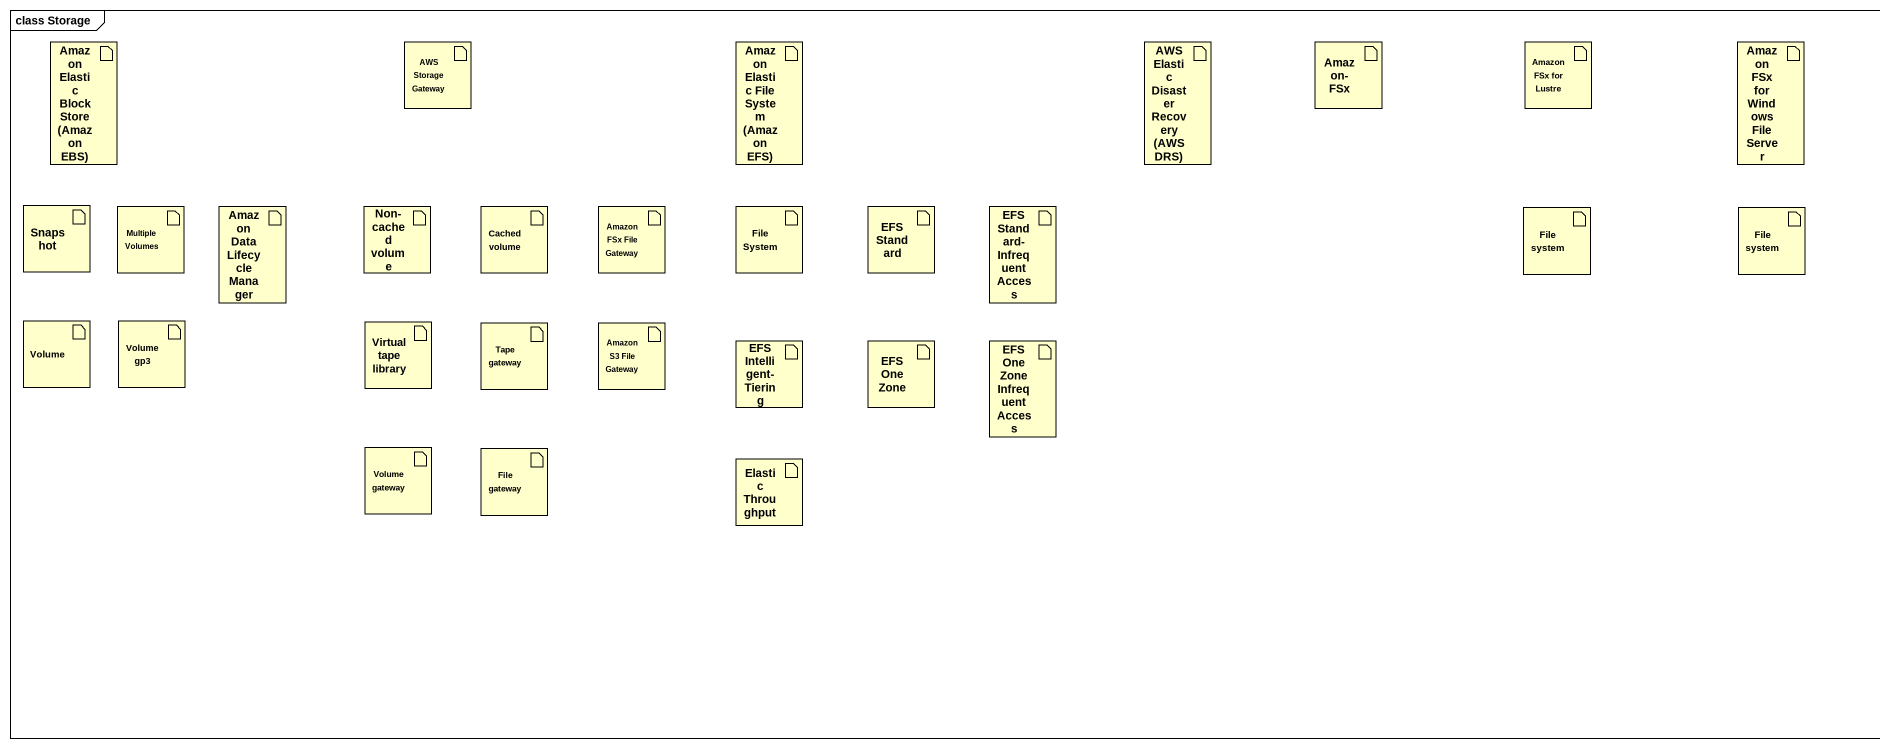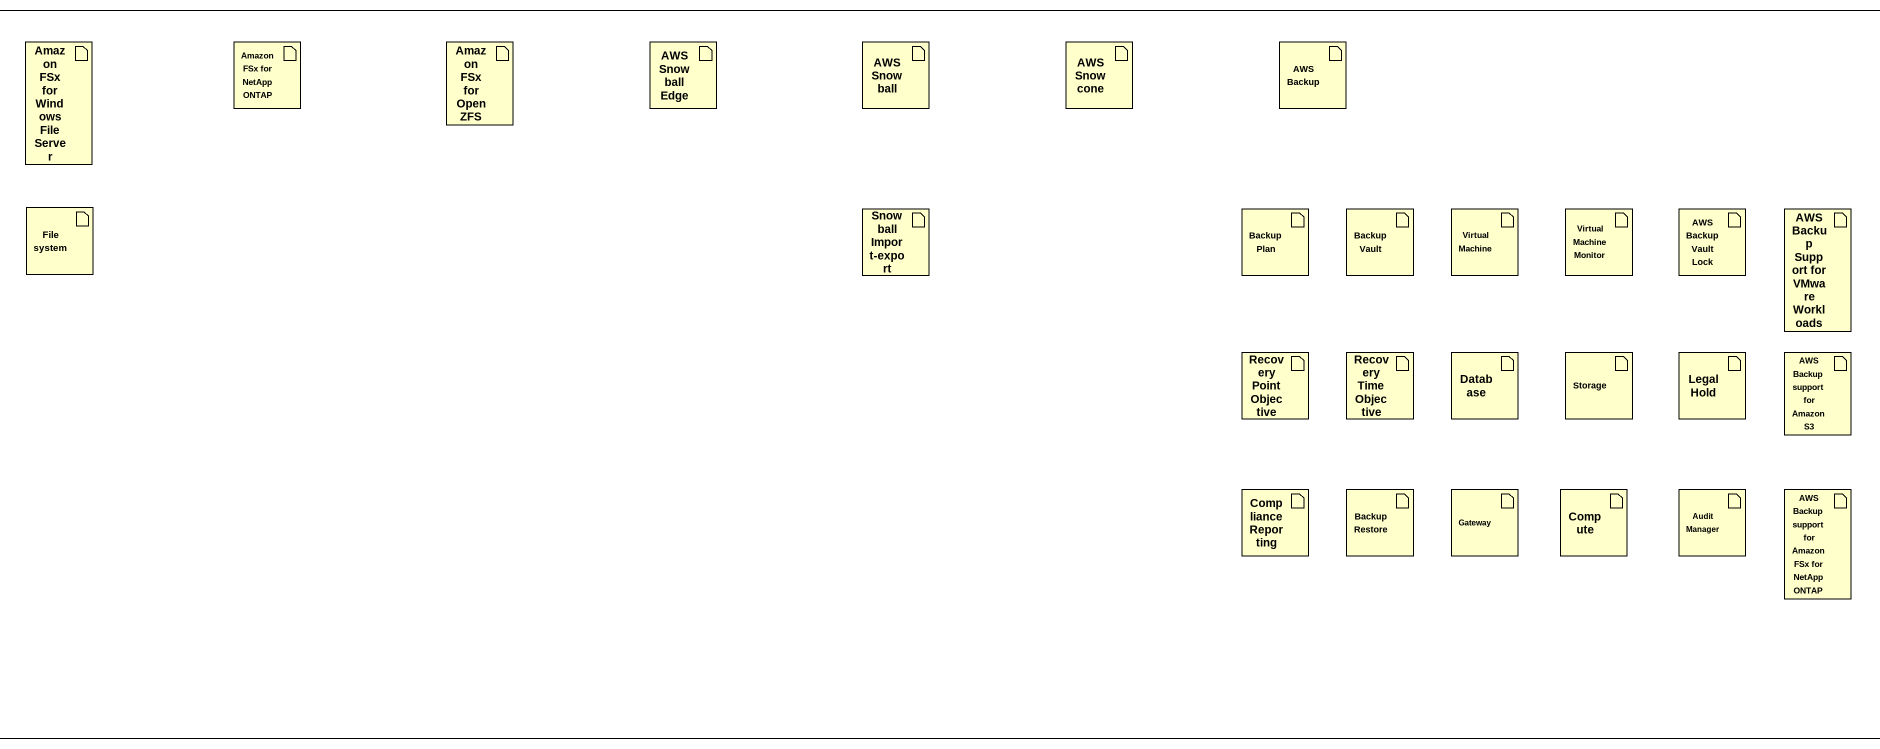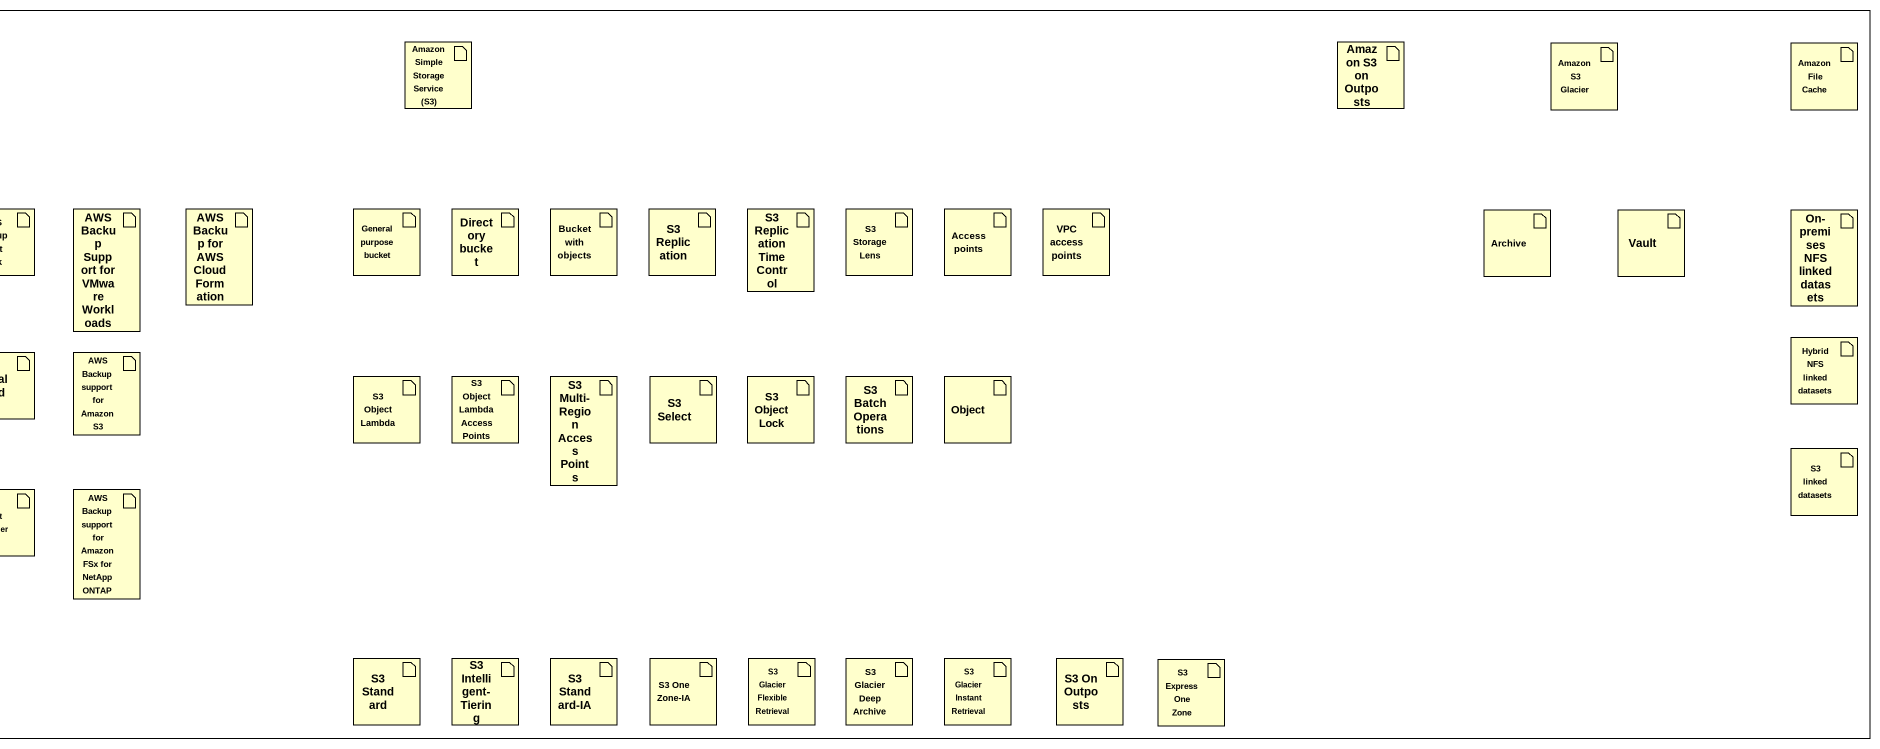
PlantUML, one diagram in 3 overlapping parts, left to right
@startuml
mainframe class Storage
artifact "Amazon Elastic Block Store (Amazon EBS)" as Amazon_Elastic_Block_Store
artifact "AWS Storage Gateway" as AWS_Storage_Gateway
artifact "Amazon Elastic File System (Amazon EFS)" as Amazon_Elastic_File_System
artifact "AWS Elastic Disaster Recovery (AWS DRS)" as AWS_Elastic_Disaster
artifact "Amazon-FSx" as Amazon_FSx
artifact "Amazon FSx for Lustre" as Amazon_FSx_for_Lustre
artifact "Amazon FSx for Windows File Server" as Amazon_FSx_for_Windows_File
artifact "Amazon FSx for NetApp ONTAP" as Amazon_FSx_for_NetApp_ONTAP
artifact "Amazon FSx for OpenZFS" as Amazon_FSx_for_OpenZFS
artifact "AWS Snowball Edge" as AWS_Snowball_Edge
artifact "AWS Snowball" as AWS_Snowball
artifact "AWS Snowcone" as AWS_Snowcone
artifact "AWS Backup" as AWS_Backup
artifact "Amazon Simple Storage Service (S3)" as Amazon_Simple_Storage
artifact "Amazon S3 on Outposts" as Amazon_S3_on_Outposts
artifact "Amazon S3 Glacier" as Amazon_S3_Glacier
artifact "Amazon File Cache" as Amazon_File_Cache
artifact Snapshot
artifact "Multiple Volumes" as Multiple_Volumes
artifact "Amazon Data Lifecycle Manager" as Amazon_Data_Lifecycle
artifact "Non-cached volume" as Non_cached_volume
artifact "Cached volume" as Cached_volume
artifact "Amazon FSx File Gateway" as Amazon_FSx_File_Gateway
artifact "File System" as File_System
artifact "EFS Standard" as EFS_Standard
artifact "EFS Standard-Infrequent Access" as EFS_Standard_Infrequent
artifact "File system" as File_system
artifact "File system" as File_system_2
artifact "Snowball Import-export" as Snowball_Import_export
artifact "Backup Plan" as Backup_Plan
artifact "Backup Vault" as Backup_Vault
artifact "Virtual Machine" as Virtual_Machine
artifact "Virtual Machine Monitor" as Virtual_Machine_Monitor
artifact "AWS Backup Vault Lock" as AWS_Backup_Vault_Lock
artifact "AWS Backup Support for VMware Workloads" as AWS_Backup_Support_for
artifact "AWS Backup for AWS CloudFormation" as AWS_Backup_for_AWS
artifact "General purpose bucket" as General_purpose_bucket
artifact "Directory bucket" as Directory_bucket
artifact "Bucket with objects" as Bucket_with_objects
artifact "S3 Replication" as S3_Replication
artifact "S3 Replication Time Control" as S3_Replication_Time_Control
artifact "S3 Storage Lens" as S3_Storage_Lens
artifact "Access points" as Access_points
artifact "VPC access points" as VPC_access_points
artifact Archive
artifact Vault
artifact "On-premises NFS linked datasets" as On_premises_NFS_linked
artifact Volume
artifact "Volume gp3" as Volume_gp3
artifact "Virtual tape library" as Virtual_tape_library
artifact "Tape gateway" as Tape_gateway
artifact "Amazon S3 File Gateway" as Amazon_S3_File_Gateway
artifact "EFS Intelligent-Tiering" as EFS_Intelligent_Tiering
artifact "EFS One Zone" as EFS_One_Zone
artifact "EFS One Zone Infrequent Access" as EFS_One_Zone_Infrequent
artifact "Recovery Point Objective" as Recovery_Point_Objective
artifact "Recovery Time Objective" as Recovery_Time_Objective
artifact "Database" as Database_
artifact "Storage" as Storage_
artifact "Legal Hold" as Legal_Hold
artifact "AWS Backup support for Amazon S3" as AWS_Backup_support_for
artifact "Hybrid NFS linked datasets" as Hybrid_NFS_linked_datasets
artifact "S3 Object Lambda" as S3_Object_Lambda
artifact "S3 Object Lambda Access Points" as S3_Object_Lambda_Access
artifact "S3 Multi-Region Access Points" as S3_Multi_Region_Access
artifact "S3 Select" as S3_Select
artifact "S3 Object Lock" as S3_Object_Lock
artifact "S3 Batch Operations" as S3_Batch_Operations
artifact "Object" as Object_
artifact "Volume gateway" as Volume_gateway
artifact "File gateway" as File_gateway
artifact "S3 linked datasets" as S3_linked_datasets
artifact "Elastic Throughput" as Elastic_Throughput
artifact "Compliance Reporting" as Compliance_Reporting
artifact "Backup Restore" as Backup_Restore
artifact Gateway
artifact Compute
artifact "Audit Manager" as Audit_Manager
artifact "AWS Backup support for Amazon FSx for NetApp ONTAP" as AWS_Backup_support_for_2
artifact "S3 Standard" as S3_Standard
artifact "S3 Intelligent-Tiering" as S3_Intelligent_Tiering
artifact "S3 Standard-IA" as S3_Standard_IA
artifact "S3 One Zone-IA" as S3_One_Zone_IA
artifact "S3 Glacier Flexible Retrieval" as S3_Glacier_Flexible
artifact "S3 Glacier Deep Archive" as S3_Glacier_Deep_Archive
artifact "S3 Glacier Instant Retrieval" as S3_Glacier_Instant_Retrieval
artifact "S3 On Outposts" as S3_On_Outposts
artifact "S3 Express One Zone" as S3_Express_One_Zone
@enduml
